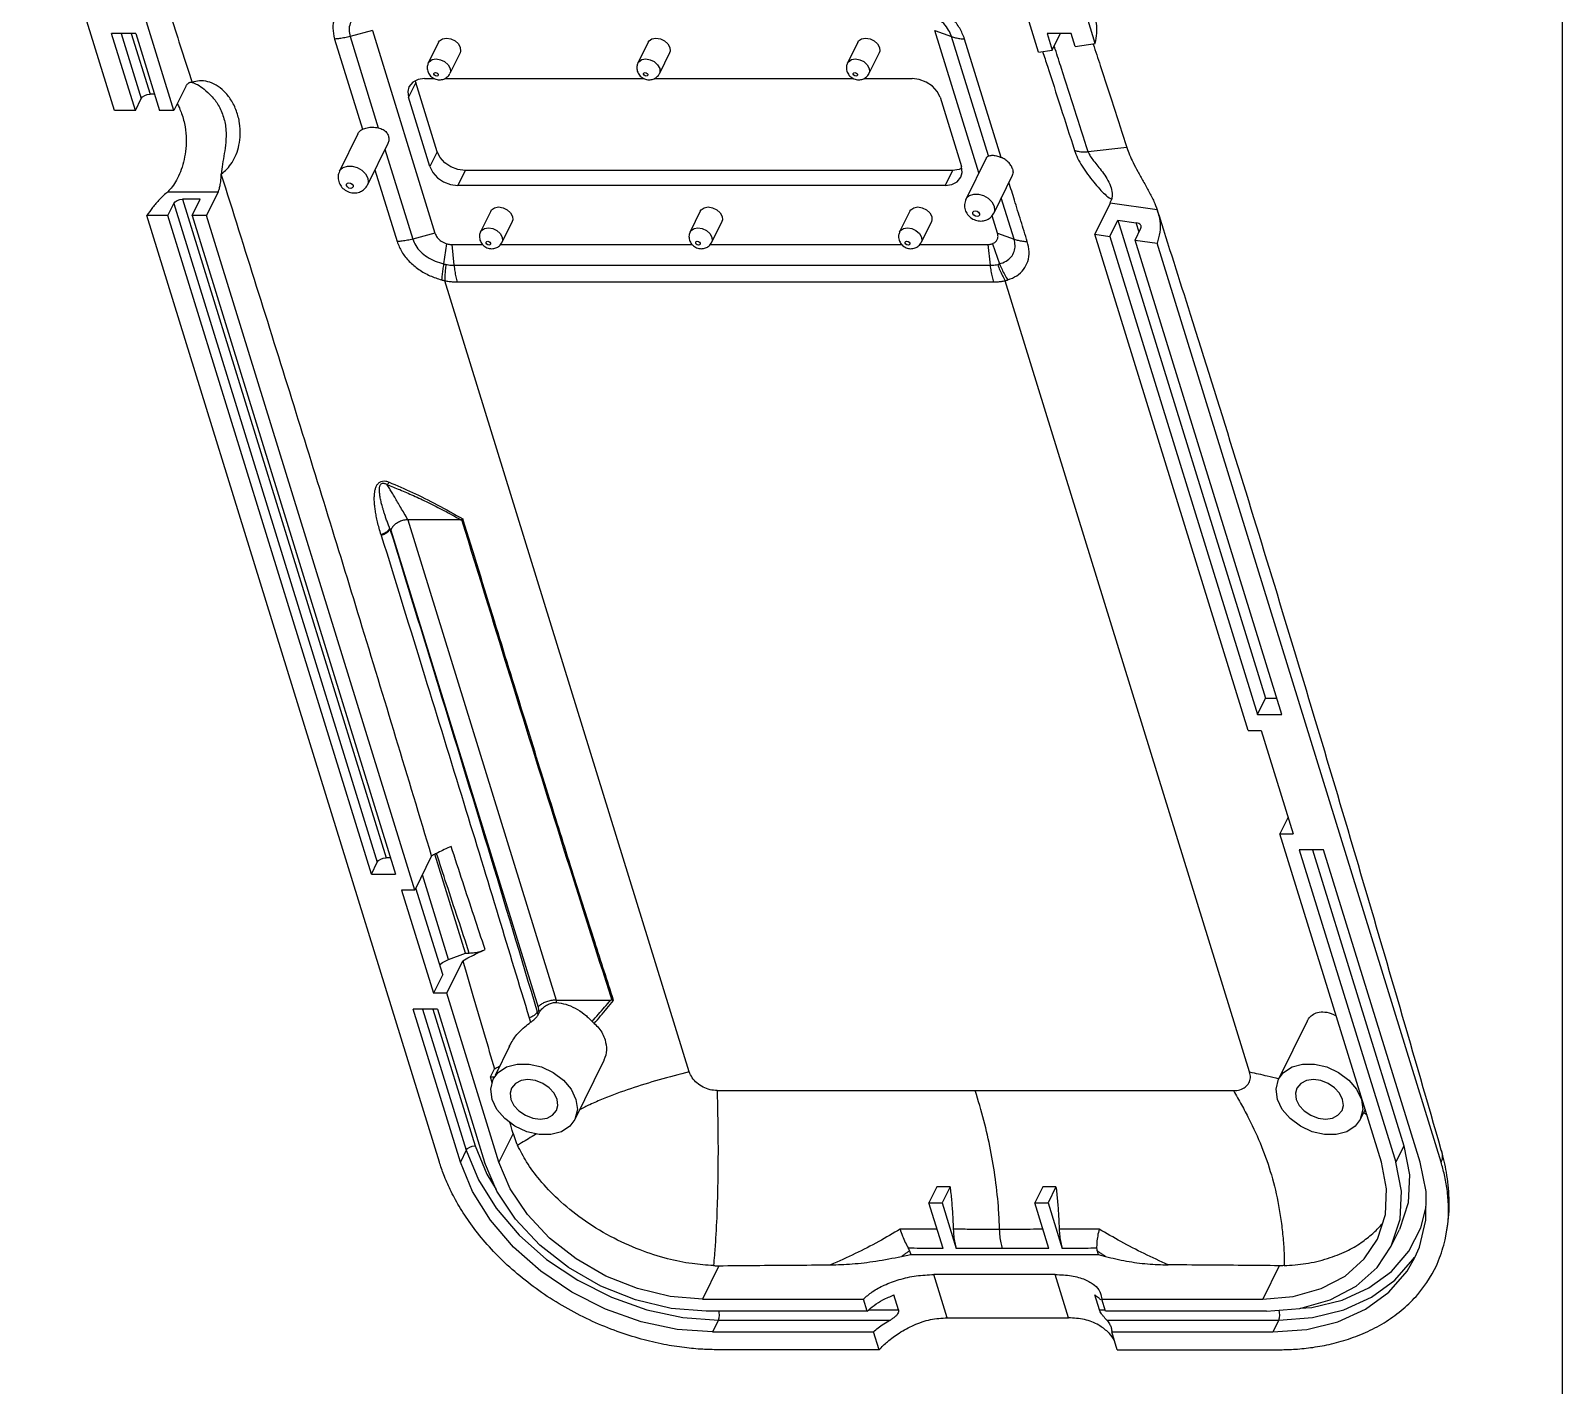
# Model space of a CAD drawing. Header units: millimetres. Extents: x -3610 to -2795, y 672 to 1276.
# Drawn here: x -3441.5 to -3377.6, y 861.5 to 918.1 of the extents above; entities that cross this region are included whole.
import ezdxf

# ---------------------------------------------------------------- set-up
doc = ezdxf.new("R2010")
doc.units = ezdxf.units.MM
doc.header["$MEASUREMENT"] = 0
doc.layers.add('dim', color=7, linetype='Continuous')

msp = doc.modelspace()

# ---------------------------------------------------------------- linework, layer by layer
at = {"color": 7, "linetype": 'Continuous'}
for p, q in [((-3438.036, 914.729), (-3441.534, 926.048)), ((-3397.086, 917.531), (-3399.718, 926.048)), ((-3435.549, 914.729), (-3436.748, 918.607)), ((-3399.457, 917.158), (-3399.905, 918.607)), ((-3437.14, 917.941), (-3438.154, 917.941)), ((-3437.161, 914.729), (-3438.154, 917.941)), ((-3437.756, 917.941), (-3436.917, 915.227)), ((-3437.33, 917.941), (-3436.549, 915.413)), ((-3437.14, 917.941), (-3436.148, 914.729)), ((-3428.847, 917.713), (-3427.683, 913.944)), ((-3427.267, 918.063), (-3428.197, 917.818)), ((-3428.197, 917.818), (-3427.018, 914.007)), ((-3427.267, 918.063), (-3424.653, 909.603)), ((-3403.78, 918.063), (-3403.089, 917.818)), ((-3401.945, 912.124), (-3403.78, 918.063)), ((-3401.55, 912.832), (-3403.089, 917.818)), ((-3401.012, 912.769), (-3402.543, 917.713)), ((-3398.087, 917.941), (-3399.101, 917.941)), ((-3399.101, 917.941), (-3398.886, 917.247)), ((-3398.886, 917.247), (-3398.551, 917.931)), ((-3397.92, 917.399), (-3398.087, 917.941)), ((-3424.505, 917.578), (-3424.932, 916.708)), ((-3423.607, 917.138), (-3424.034, 916.268)), ((-3415.754, 917.578), (-3416.182, 916.708)), ((-3414.857, 917.138), (-3415.284, 916.268)), ((-3407.004, 917.578), (-3407.431, 916.708)), ((-3406.107, 917.138), (-3406.534, 916.268)), ((-3399.457, 917.158), (-3398.886, 917.247)), ((-3397.92, 917.399), (-3397.086, 917.531)), ((-3434.794, 915.898), (-3434.839, 915.903)), ((-3425.458, 915.904), (-3425.763, 915.282)), ((-3425.458, 915.904), (-3425.466, 915.972)), ((-3424.562, 913.006), (-3425.458, 915.904)), ((-3425.084, 916.066), (-3424.685, 916.066)), ((-3424.248, 916.066), (-3415.935, 916.066)), ((-3415.498, 916.066), (-3407.185, 916.066)), ((-3406.748, 916.066), (-3404.728, 916.066)), ((-3437.161, 914.729), (-3436.917, 915.227)), ((-3436.359, 915.413), (-3436.549, 915.413)), ((-3435.061, 915.724), (-3435.549, 914.729)), ((-3424.867, 912.384), (-3425.763, 915.282)), ((-3403.565, 915.282), (-3402.67, 912.384)), ((-3437.161, 914.729), (-3438.036, 914.729)), ((-3435.549, 914.729), (-3436.148, 914.729)), ((-3427.873, 913.757), (-3428.64, 912.192)), ((-3426.625, 913.348), (-3427.473, 911.62)), ((-3426.741, 913.112), (-3425.58, 909.359)), ((-3424.562, 913.006), (-3424.867, 912.384)), ((-3401.64, 912.745), (-3402.488, 911.017)), ((-3395.768, 913.18), (-3397.377, 912.999)), ((-3427.162, 912.255), (-3426.235, 909.255)), ((-3423.399, 912.222), (-3423.704, 911.601)), ((-3403.044, 912.222), (-3423.399, 912.222)), ((-3403.044, 912.222), (-3403.349, 911.601)), ((-3402.771, 912.261), (-3403.044, 912.222)), ((-3402.661, 912.315), (-3402.771, 912.261)), ((-3400.552, 912.01), (-3401.32, 910.445)), ((-3435.809, 911.337), (-3433.706, 911.337)), ((-3433.706, 911.337), (-3434.194, 910.343)), ((-3403.349, 911.601), (-3423.704, 911.601)), ((-3435.806, 910.343), (-3435.562, 910.84)), ((-3435.562, 910.84), (-3427.065, 883.345)), ((-3434.457, 911.026), (-3435.194, 911.026)), ((-3435.194, 911.026), (-3426.697, 883.532)), ((-3434.792, 910.343), (-3434.457, 911.026)), ((-3400.477, 909.359), (-3401.009, 911.08)), ((-3396.469, 910.865), (-3397.109, 909.559)), ((-3394.497, 910.582), (-3396.469, 910.865)), ((-3435.806, 910.343), (-3436.681, 910.343)), ((-3424.468, 870.824), (-3436.681, 910.343)), ((-3427.309, 882.848), (-3435.806, 910.343)), ((-3434.194, 910.343), (-3434.792, 910.343)), ((-3434.792, 910.343), (-3426.296, 882.848)), ((-3425.491, 882.182), (-3434.194, 910.343)), ((-3422.326, 910.528), (-3422.753, 909.658)), ((-3421.428, 910.088), (-3421.855, 909.218)), ((-3413.576, 910.528), (-3414.003, 909.658)), ((-3412.678, 910.088), (-3413.105, 909.218)), ((-3404.826, 910.528), (-3405.253, 909.658)), ((-3403.928, 910.088), (-3404.355, 909.218)), ((-3401.165, 909.603), (-3401.391, 910.335)), ((-3396.483, 909.47), (-3396.147, 910.153)), ((-3396.147, 910.153), (-3389.978, 890.19)), ((-3396.147, 910.153), (-3395.376, 910.043)), ((-3395.257, 909.656), (-3395.376, 910.043)), ((-3394.497, 910.582), (-3394.483, 910.54)), ((-3424.653, 909.603), (-3425.58, 909.359)), ((-3401.165, 909.603), (-3400.477, 909.359)), ((-3390.707, 888.84), (-3397.109, 909.559)), ((-3397.109, 909.559), (-3396.483, 909.47)), ((-3396.483, 909.47), (-3390.314, 889.506)), ((-3395.423, 909.318), (-3395.179, 909.815)), ((-3424.176, 909.168), (-3424.293, 908.323)), ((-3423.955, 909.133), (-3422.664, 909.133)), ((-3423.955, 909.133), (-3423.859, 908.267)), ((-3421.92, 909.133), (-3413.913, 909.133)), ((-3413.17, 909.133), (-3405.163, 909.133)), ((-3404.42, 909.133), (-3401.573, 909.133)), ((-3401.573, 909.133), (-3401.478, 908.267)), ((-3401.376, 909.168), (-3401.08, 908.323)), ((-3389.3, 889.506), (-3395.423, 909.318)), ((-3395.423, 909.318), (-3394.507, 909.186)), ((-3382.652, 870.824), (-3394.507, 909.186)), ((-3423.859, 908.267), (-3401.478, 908.267)), ((-3414.036, 874.591), (-3424.244, 907.624)), ((-3423.72, 907.569), (-3401.338, 907.569)), ((-3390.641, 874.591), (-3400.849, 907.624)), ((-3426.527, 897.258), (-3426.5, 897.208)), ((-3426.5, 897.208), (-3420.347, 877.295)), ((-3423.573, 897.645), (-3425.784, 897.645)), ((-3425.784, 897.645), (-3419.588, 877.592)), ((-3426.903, 897.015), (-3426.893, 896.982)), ((-3390.314, 889.506), (-3389.978, 890.19)), ((-3389.978, 890.19), (-3389.512, 890.19)), ((-3390.314, 889.506), (-3389.3, 889.506)), ((-3390.707, 888.84), (-3390.154, 888.84)), ((-3390.154, 888.84), (-3388.823, 884.532)), ((-3389.036, 885.223), (-3389.375, 884.532)), ((-3385.139, 870.824), (-3389.375, 884.532)), ((-3389.375, 884.532), (-3388.823, 884.532)), ((-3388.571, 883.866), (-3384.54, 870.824)), ((-3387.558, 883.866), (-3388.571, 883.866)), ((-3388.024, 883.866), (-3384.205, 871.508)), ((-3383.527, 870.824), (-3387.558, 883.866)), ((-3427.309, 882.848), (-3427.065, 883.345)), ((-3426.507, 883.532), (-3426.697, 883.532)), ((-3424.792, 883.607), (-3425.491, 882.182)), ((-3423.383, 879.552), (-3424.657, 883.677)), ((-3427.309, 882.848), (-3426.296, 882.848)), ((-3424.082, 879.284), (-3425.176, 882.825)), ((-3425.491, 882.182), (-3426.044, 882.182)), ((-3426.044, 882.182), (-3424.713, 877.874)), ((-3424.331, 878.651), (-3425.449, 882.268)), ((-3424.082, 879.284), (-3423.383, 879.552)), ((-3423.383, 879.552), (-3423.219, 879.552)), ((-3424.16, 877.874), (-3423.493, 879.232)), ((-3424.331, 878.651), (-3424.713, 877.874)), ((-3424.16, 877.874), (-3424.713, 877.874)), ((-3421.982, 870.824), (-3424.16, 877.874)), ((-3419.588, 877.592), (-3417.309, 877.592)), ((-3423.593, 870.824), (-3425.566, 877.208)), ((-3424.553, 877.208), (-3425.566, 877.208)), ((-3425.168, 877.208), (-3423.349, 871.321)), ((-3424.743, 877.208), (-3422.981, 871.508)), ((-3424.553, 877.208), (-3422.58, 870.824)), ((-3420.718, 876.843), (-3420.664, 876.663)), ((-3420.347, 876.976), (-3420.383, 877.096)), ((-3420.347, 877.295), (-3420.312, 877.049)), ((-3420.347, 876.976), (-3420.312, 877.049)), ((-3388.239, 876.715), (-3389.433, 874.283)), ((-3421.547, 875.66), (-3422.144, 874.442)), ((-3417.621, 875.033), (-3418.811, 872.608)), ((-3422.335, 874.38), (-3422.171, 874.714)), ((-3422.259, 874.135), (-3422.335, 874.38)), ((-3422.335, 874.38), (-3422.174, 874.38)), ((-3412.872, 873.808), (-3391.32, 873.808)), ((-3385.818, 873.022), (-3386.021, 872.608)), ((-3421.393, 872.024), (-3421.982, 870.824)), ((-3423.349, 871.321), (-3423.593, 870.824)), ((-3384.205, 871.508), (-3384.54, 870.824)), ((-3382.639, 871.323), (-3382.639, 871.323)), ((-3403.701, 869.797), (-3404.031, 869.125)), ((-3403.148, 869.798), (-3403.478, 869.125)), ((-3399.279, 869.798), (-3399.61, 869.125)), ((-3398.727, 869.797), (-3399.057, 869.125)), ((-3403.442, 867.221), (-3404.031, 869.125)), ((-3404.031, 869.125), (-3403.478, 869.125)), ((-3403.478, 869.125), (-3402.889, 867.22)), ((-3399.021, 867.22), (-3399.61, 869.125)), ((-3399.61, 869.125), (-3399.057, 869.125)), ((-3399.057, 869.125), (-3398.469, 867.221)), ((-3384.726, 867.322), (-3384.39, 868.005)), ((-3405.181, 866.885), (-3404.793, 866.97)), ((-3404.839, 867.122), (-3404.793, 866.97)), ((-3404.793, 866.97), (-3396.964, 866.97)), ((-3397.01, 867.122), (-3396.964, 866.97)), ((-3396.964, 866.97), (-3396.659, 866.885)), ((-3383.825, 866.764), (-3383.772, 866.857)), ((-3412.807, 866.499), (-3413.491, 865.106)), ((-3403.265, 864.328), (-3403.823, 866.131)), ((-3398.757, 866.131), (-3403.823, 866.131)), ((-3398.2, 864.328), (-3398.757, 866.131)), ((-3389.412, 866.499), (-3390.096, 865.106)), ((-3405.299, 864.654), (-3405.493, 865.28)), ((-3396.914, 864.654), (-3397.108, 865.28)), ((-3396.848, 865.298), (-3396.819, 865.106)), ((-3413.491, 865.106), (-3406.767, 865.106)), ((-3406.61, 864.596), (-3413.333, 864.596)), ((-3406.61, 864.596), (-3406.767, 865.106)), ((-3406.543, 864.654), (-3405.299, 864.654)), ((-3396.914, 864.654), (-3396.679, 864.654)), ((-3396.662, 864.596), (-3396.819, 865.106)), ((-3396.819, 865.106), (-3390.096, 865.106)), ((-3389.938, 864.596), (-3396.662, 864.596)), ((-3412.823, 864.232), (-3413.067, 863.735)), ((-3412.823, 864.232), (-3405.641, 864.232)), ((-3396.61, 864.232), (-3389.428, 864.232)), ((-3389.428, 864.232), (-3389.672, 863.735)), ((-3413.067, 863.735), (-3406.344, 863.735)), ((-3406.114, 862.991), (-3406.344, 863.735)), ((-3396.166, 862.991), (-3396.395, 863.735)), ((-3396.395, 863.735), (-3389.672, 863.735)), ((-3406.114, 862.991), (-3412.837, 862.991)), ((-3396.166, 862.991), (-3389.442, 862.991))]:
    msp.add_line(p, q, dxfattribs=at)
for points in [[(-3424.504, 917.578), (-3424.467, 917.635), (-3424.344, 917.72), (-3424.177, 917.75), (-3423.991, 917.72), (-3423.816, 917.635), (-3423.677, 917.508), (-3423.595, 917.358)], [(-3415.754, 917.578), (-3415.717, 917.635), (-3415.594, 917.72), (-3415.427, 917.75), (-3415.241, 917.72), (-3415.066, 917.635), (-3414.926, 917.508), (-3414.845, 917.358)], [(-3407.004, 917.578), (-3406.967, 917.635), (-3406.844, 917.72), (-3406.677, 917.75), (-3406.491, 917.72), (-3406.315, 917.635), (-3406.176, 917.508), (-3406.095, 917.358)], [(-3423.595, 917.358), (-3423.584, 917.208), (-3423.607, 917.138)], [(-3414.845, 917.358), (-3414.834, 917.208), (-3414.857, 917.138)], [(-3406.095, 917.358), (-3406.084, 917.208), (-3406.107, 917.138)], [(-3424.932, 916.708), (-3424.892, 916.767), (-3424.768, 916.851), (-3424.602, 916.879), (-3424.42, 916.85), (-3424.25, 916.77), (-3424.107, 916.642), (-3424.022, 916.488)], [(-3424.022, 916.488), (-3424.011, 916.339), (-3424.034, 916.268)], [(-3416.182, 916.708), (-3416.142, 916.767), (-3416.018, 916.851), (-3415.852, 916.879), (-3415.67, 916.85), (-3415.5, 916.77), (-3415.357, 916.642), (-3415.272, 916.488)], [(-3415.272, 916.488), (-3415.261, 916.339), (-3415.284, 916.268)], [(-3407.431, 916.708), (-3407.392, 916.767), (-3407.268, 916.851), (-3407.102, 916.879), (-3406.92, 916.85), (-3406.75, 916.77), (-3406.607, 916.642), (-3406.522, 916.488)], [(-3406.522, 916.488), (-3406.511, 916.339), (-3406.534, 916.268)], [(-3425.084, 916.066), (-3425.357, 916.027), (-3425.579, 915.916), (-3425.739, 915.723)], [(-3424.697, 916.239), (-3424.697, 916.279), (-3424.672, 916.307), (-3424.629, 916.317), (-3424.58, 916.307), (-3424.538, 916.279), (-3424.513, 916.239)], [(-3424.513, 916.239), (-3424.513, 916.2), (-3424.538, 916.171), (-3424.58, 916.161), (-3424.629, 916.171), (-3424.672, 916.199), (-3424.697, 916.239)], [(-3415.947, 916.239), (-3415.946, 916.279), (-3415.922, 916.307), (-3415.879, 916.317), (-3415.83, 916.307), (-3415.788, 916.279), (-3415.763, 916.239)], [(-3415.763, 916.239), (-3415.763, 916.2), (-3415.788, 916.171), (-3415.83, 916.161), (-3415.879, 916.171), (-3415.922, 916.199), (-3415.947, 916.239)], [(-3407.197, 916.239), (-3407.196, 916.279), (-3407.172, 916.307), (-3407.129, 916.317), (-3407.08, 916.307), (-3407.037, 916.279), (-3407.013, 916.239)], [(-3407.013, 916.239), (-3407.013, 916.2), (-3407.037, 916.171), (-3407.08, 916.161), (-3407.129, 916.171), (-3407.172, 916.199), (-3407.197, 916.239)], [(-3403.565, 915.282), (-3403.685, 915.524), (-3403.884, 915.743), (-3404.141, 915.916), (-3404.432, 916.027), (-3404.728, 916.066)], [(-3436.917, 915.227), (-3436.861, 915.298), (-3436.772, 915.358), (-3436.662, 915.399), (-3436.549, 915.413)], [(-3425.739, 915.723), (-3425.793, 915.524), (-3425.763, 915.282)], [(-3423.399, 912.222), (-3423.696, 912.261), (-3423.987, 912.372), (-3424.244, 912.545), (-3424.442, 912.763), (-3424.562, 913.006)], [(-3428.64, 912.193), (-3428.614, 912.237), (-3428.488, 912.35), (-3428.311, 912.408), (-3428.108, 912.408), (-3427.9, 912.35), (-3427.709, 912.241), (-3427.552, 912.085), (-3427.458, 911.906)], [(-3424.867, 912.384), (-3424.747, 912.142), (-3424.549, 911.923), (-3424.292, 911.75), (-3424.001, 911.639), (-3423.704, 911.601)], [(-3403.349, 911.601), (-3403.076, 911.639), (-3402.854, 911.75), (-3402.693, 911.943)], [(-3402.693, 911.943), (-3402.64, 912.142), (-3402.67, 912.384)], [(-3428.347, 911.595), (-3428.347, 911.654), (-3428.31, 911.697), (-3428.246, 911.713), (-3428.173, 911.697), (-3428.109, 911.655), (-3428.071, 911.595)], [(-3428.071, 911.595), (-3428.072, 911.536), (-3428.109, 911.494), (-3428.172, 911.478), (-3428.246, 911.493), (-3428.31, 911.536), (-3428.347, 911.595)], [(-3427.458, 911.906), (-3427.44, 911.734), (-3427.473, 911.62)], [(-3435.562, 910.84), (-3435.506, 910.911), (-3435.416, 910.972), (-3435.306, 911.012), (-3435.194, 911.026)], [(-3422.326, 910.528), (-3422.288, 910.585), (-3422.165, 910.67), (-3421.998, 910.7), (-3421.813, 910.67), (-3421.637, 910.585), (-3421.498, 910.458), (-3421.417, 910.308)], [(-3413.576, 910.528), (-3413.538, 910.585), (-3413.415, 910.67), (-3413.248, 910.7), (-3413.063, 910.67), (-3412.887, 910.585), (-3412.748, 910.458), (-3412.666, 910.308)], [(-3404.826, 910.528), (-3404.788, 910.585), (-3404.665, 910.67), (-3404.498, 910.7), (-3404.313, 910.67), (-3404.137, 910.585), (-3403.998, 910.458), (-3403.916, 910.308)], [(-3402.487, 911.018), (-3402.462, 911.062), (-3402.335, 911.175), (-3402.159, 911.233), (-3401.955, 911.233), (-3401.747, 911.175), (-3401.556, 911.066), (-3401.399, 910.91), (-3401.305, 910.731)], [(-3401.305, 910.731), (-3401.287, 910.559), (-3401.32, 910.445)], [(-3396.469, 910.865), (-3396.445, 910.916), (-3396.422, 910.97), (-3396.4, 911.027)], [(-3421.417, 910.308), (-3421.405, 910.158), (-3421.429, 910.088)], [(-3412.666, 910.308), (-3412.655, 910.158), (-3412.678, 910.088)], [(-3403.916, 910.308), (-3403.905, 910.158), (-3403.928, 910.088)], [(-3402.195, 910.42), (-3402.194, 910.479), (-3402.157, 910.522), (-3402.093, 910.538), (-3402.02, 910.522), (-3401.956, 910.48), (-3401.918, 910.42)], [(-3401.918, 910.42), (-3401.919, 910.361), (-3401.956, 910.319), (-3402.02, 910.303), (-3402.093, 910.318), (-3402.157, 910.361), (-3402.195, 910.42)], [(-3422.753, 909.658), (-3422.713, 909.717), (-3422.589, 909.801), (-3422.423, 909.83), (-3422.242, 909.8), (-3422.071, 909.72), (-3421.928, 909.592), (-3421.844, 909.438)], [(-3421.844, 909.438), (-3421.832, 909.289), (-3421.855, 909.218)], [(-3414.003, 909.658), (-3413.963, 909.717), (-3413.839, 909.801), (-3413.673, 909.83), (-3413.492, 909.8), (-3413.321, 909.72), (-3413.178, 909.592), (-3413.094, 909.438)], [(-3413.094, 909.438), (-3413.082, 909.289), (-3413.105, 909.218)], [(-3405.253, 909.658), (-3405.213, 909.717), (-3405.089, 909.801), (-3404.923, 909.83), (-3404.742, 909.8), (-3404.571, 909.72), (-3404.428, 909.592), (-3404.343, 909.438)], [(-3404.343, 909.438), (-3404.332, 909.289), (-3404.355, 909.218)], [(-3422.518, 909.189), (-3422.518, 909.229), (-3422.493, 909.257), (-3422.451, 909.268), (-3422.402, 909.257), (-3422.359, 909.229), (-3422.334, 909.189)], [(-3422.334, 909.189), (-3422.334, 909.15), (-3422.359, 909.121), (-3422.402, 909.111), (-3422.451, 909.121), (-3422.493, 909.15), (-3422.518, 909.189)], [(-3413.768, 909.189), (-3413.768, 909.229), (-3413.743, 909.257), (-3413.701, 909.268), (-3413.652, 909.257), (-3413.609, 909.229), (-3413.584, 909.189)], [(-3413.584, 909.189), (-3413.584, 909.15), (-3413.609, 909.121), (-3413.652, 909.111), (-3413.701, 909.121), (-3413.743, 909.15), (-3413.768, 909.189)], [(-3405.018, 909.189), (-3405.018, 909.229), (-3404.993, 909.257), (-3404.951, 909.268), (-3404.901, 909.257), (-3404.859, 909.229), (-3404.834, 909.189)], [(-3404.834, 909.189), (-3404.834, 909.15), (-3404.859, 909.121), (-3404.901, 909.111), (-3404.951, 909.121), (-3404.993, 909.15), (-3405.018, 909.189)], [(-3427.065, 883.345), (-3427.009, 883.417), (-3426.919, 883.477), (-3426.81, 883.518), (-3426.697, 883.532)], [(-3424.458, 879.06), (-3424.332, 879.16), (-3424.082, 879.284)], [(-3422.223, 874.282), (-3422.01, 874.57), (-3421.662, 874.799), (-3421.221, 874.919), (-3420.723, 874.919), (-3420.208, 874.799), (-3419.718, 874.57), (-3419.293, 874.25), (-3418.967, 873.865), (-3418.767, 873.445)], [(-3389.433, 874.282), (-3389.221, 874.57), (-3388.872, 874.799), (-3388.431, 874.919), (-3387.933, 874.919), (-3387.418, 874.799), (-3386.929, 874.57), (-3386.503, 874.25), (-3386.177, 873.865), (-3385.977, 873.445)], [(-3422.267, 873.445), (-3422.325, 873.865), (-3422.223, 874.282)], [(-3419.55, 873.445), (-3419.676, 873.7), (-3419.884, 873.929), (-3420.154, 874.111), (-3420.46, 874.228), (-3420.771, 874.268), (-3421.057, 874.228), (-3421.291, 874.111), (-3421.459, 873.908)], [(-3389.477, 873.445), (-3389.536, 873.865), (-3389.433, 874.282)], [(-3386.76, 873.445), (-3386.886, 873.7), (-3387.094, 873.929), (-3387.364, 874.111), (-3387.67, 874.228), (-3387.981, 874.268), (-3388.268, 874.228), (-3388.501, 874.111), (-3388.669, 873.908)], [(-3421.459, 873.908), (-3421.515, 873.7), (-3421.484, 873.445)], [(-3388.669, 873.908), (-3388.725, 873.7), (-3388.694, 873.445)], [(-3418.811, 872.609), (-3419.023, 872.321), (-3419.371, 872.092), (-3419.812, 871.972), (-3420.31, 871.972), (-3420.825, 872.092), (-3421.315, 872.321), (-3421.74, 872.641), (-3422.066, 873.026), (-3422.267, 873.445)], [(-3421.484, 873.445), (-3421.358, 873.191), (-3421.15, 872.962), (-3420.88, 872.78), (-3420.574, 872.663), (-3420.263, 872.623), (-3419.976, 872.663), (-3419.743, 872.78), (-3419.574, 872.983)], [(-3419.574, 872.983), (-3419.518, 873.191), (-3419.55, 873.445)], [(-3418.767, 873.445), (-3418.708, 873.026), (-3418.811, 872.609)], [(-3386.021, 872.609), (-3386.233, 872.321), (-3386.582, 872.092), (-3387.023, 871.972), (-3387.521, 871.972), (-3388.036, 872.092), (-3388.525, 872.321), (-3388.95, 872.641), (-3389.277, 873.026), (-3389.477, 873.445)], [(-3388.694, 873.445), (-3388.568, 873.191), (-3388.36, 872.962), (-3388.09, 872.78), (-3387.784, 872.663), (-3387.473, 872.623), (-3387.186, 872.663), (-3386.953, 872.78), (-3386.785, 872.983)], [(-3386.785, 872.983), (-3386.729, 873.191), (-3386.76, 873.445)], [(-3385.977, 873.445), (-3385.918, 873.026), (-3386.021, 872.609)], [(-3423.349, 871.321), (-3423.293, 871.393), (-3423.204, 871.453), (-3423.094, 871.493), (-3422.981, 871.508)], [(-3423.349, 871.321), (-3422.842, 870.09), (-3422.097, 868.897), (-3421.137, 867.777), (-3419.991, 866.764), (-3418.694, 865.891), (-3417.284, 865.182), (-3415.806, 864.66), (-3414.304, 864.34), (-3412.823, 864.232)], [(-3422.981, 871.508), (-3422.491, 870.317), (-3422.096, 869.684)], [(-3384.205, 871.508), (-3383.97, 870.293), (-3384.026, 869.124), (-3384.39, 868.006)], [(-3413.067, 863.735), (-3414.548, 863.842), (-3416.05, 864.162), (-3417.528, 864.685), (-3418.938, 865.393), (-3420.235, 866.267), (-3421.381, 867.279), (-3422.341, 868.399), (-3423.086, 869.593), (-3423.593, 870.824)], [(-3413.333, 864.596), (-3414.799, 864.716), (-3416.282, 865.07), (-3417.726, 865.646), (-3419.075, 866.42), (-3420.277, 867.364), (-3421.286, 868.441), (-3422.064, 869.609), (-3422.58, 870.824)], [(-3413.491, 865.106), (-3414.836, 865.215), (-3416.198, 865.541), (-3417.524, 866.069), (-3418.763, 866.78), (-3419.867, 867.647), (-3420.793, 868.636), (-3421.508, 869.708), (-3421.982, 870.824)], [(-3385.309, 867.608), (-3384.975, 868.636), (-3384.924, 869.708), (-3385.139, 870.824)], [(-3384.726, 867.322), (-3384.361, 868.441), (-3384.306, 869.609), (-3384.54, 870.824)], [(-3383.738, 866.837), (-3383.549, 867.279), (-3383.281, 868.399), (-3383.273, 869.593), (-3383.527, 870.824)], [(-3388.532, 864.72), (-3388.042, 864.758), (-3386.78, 865.067), (-3385.663, 865.572), (-3384.724, 866.257), (-3383.992, 867.102), (-3383.489, 868.081), (-3383.277, 868.964)], [(-3390.096, 865.106), (-3388.818, 865.215), (-3387.657, 865.541), (-3386.658, 866.069), (-3385.859, 866.78), (-3385.309, 867.608)], [(-3389.938, 864.596), (-3388.547, 864.716), (-3387.283, 865.07), (-3386.195, 865.646), (-3385.324, 866.42), (-3384.726, 867.322)], [(-3389.672, 863.735), (-3388.258, 863.842), (-3386.953, 864.162), (-3385.798, 864.685), (-3384.827, 865.393), (-3384.069, 866.267), (-3383.738, 866.837)], [(-3389.428, 864.232), (-3388.014, 864.34), (-3386.709, 864.66), (-3385.554, 865.182), (-3384.583, 865.891), (-3383.825, 866.764)], [(-3412.823, 864.232), (-3412.794, 864.321), (-3412.78, 864.433), (-3412.783, 864.549), (-3412.793, 864.596)], [(-3389.428, 864.232), (-3389.399, 864.321), (-3389.385, 864.433), (-3389.388, 864.549), (-3389.407, 864.642)]]:
    msp.add_lwpolyline(points, dxfattribs=at)
for points in [[(-3436.096, 919.935), (-3435.666, 918.607), (-3435.232, 917.261), (-3434.794, 915.898)], [(-3427.997, 919.389), (-3428.381, 919.199), (-3428.671, 918.921), (-3428.851, 918.573), (-3428.916, 918.164), (-3428.847, 917.713)], [(-3402.543, 917.713), (-3402.745, 918.16), (-3403.044, 918.567), (-3403.419, 918.915), (-3403.868, 919.197), (-3404.366, 919.389)], [(-3427.562, 918.913), (-3427.84, 918.789), (-3428.055, 918.601), (-3428.194, 918.357), (-3428.24, 918.088), (-3428.198, 917.818)], [(-3403.09, 917.818), (-3403.21, 918.087), (-3403.411, 918.355), (-3403.681, 918.595), (-3404.006, 918.788), (-3404.354, 918.913)], [(-3397.086, 917.531), (-3397.02, 917.959), (-3397.037, 918.358), (-3397.099, 918.619)], [(-3428.198, 917.818), (-3428.415, 917.768), (-3428.633, 917.733), (-3428.847, 917.713)], [(-3403.09, 917.818), (-3402.921, 917.768), (-3402.738, 917.733), (-3402.543, 917.713)], [(-3399.283, 917.185), (-3399.084, 916.573), (-3398.535, 914.875), (-3397.953, 913.065)], [(-3398.758, 917.289), (-3398.8, 917.42)], [(-3397.377, 912.999), (-3397.937, 914.745), (-3398.496, 916.476), (-3398.758, 917.289)], [(-3397.172, 917.502), (-3396.88, 916.609), (-3396.329, 914.914), (-3395.768, 913.18)], [(-3424.932, 916.708), (-3424.974, 916.568), (-3424.957, 916.37)], [(-3416.182, 916.708), (-3416.224, 916.568), (-3416.207, 916.37)], [(-3407.432, 916.708), (-3407.474, 916.568), (-3407.457, 916.37)], [(-3434.839, 915.903), (-3434.871, 915.9), (-3434.907, 915.89), (-3434.942, 915.872), (-3434.975, 915.846), (-3435.006, 915.813), (-3435.035, 915.772), (-3435.061, 915.724)], [(-3433.575, 912.073), (-3433.337, 912.285), (-3433.126, 912.558), (-3432.954, 912.894), (-3432.836, 913.284), (-3432.784, 913.72), (-3432.812, 914.198), (-3432.941, 914.705), (-3433.171, 915.172), (-3433.462, 915.535), (-3433.791, 915.789), (-3434.14, 915.932), (-3434.483, 915.965), (-3434.794, 915.898)], [(-3434.794, 915.898), (-3434.569, 915.809), (-3434.293, 915.621), (-3433.99, 915.341), (-3433.703, 914.954), (-3433.482, 914.451), (-3433.381, 913.906), (-3433.387, 913.399), (-3433.451, 912.928), (-3433.523, 912.486), (-3433.575, 912.073)], [(-3424.957, 916.37), (-3424.868, 916.204), (-3424.708, 916.073), (-3424.516, 916.013), (-3424.331, 916.026), (-3424.174, 916.101), (-3424.053, 916.233), (-3424.034, 916.268)], [(-3416.207, 916.37), (-3416.118, 916.204), (-3415.958, 916.073), (-3415.766, 916.013), (-3415.581, 916.026), (-3415.424, 916.101), (-3415.303, 916.233), (-3415.284, 916.268)], [(-3407.457, 916.37), (-3407.368, 916.204), (-3407.208, 916.073), (-3407.015, 916.013), (-3406.831, 916.026), (-3406.674, 916.101), (-3406.553, 916.233), (-3406.534, 916.268)], [(-3435.325, 914.833), (-3435.23, 914.6), (-3435.088, 914.053), (-3435.039, 913.517), (-3435.067, 913.022), (-3435.154, 912.57), (-3435.283, 912.168), (-3435.442, 911.823), (-3435.62, 911.545), (-3435.809, 911.337)], [(-3435.41, 915.004), (-3435.325, 914.833)], [(-3427.873, 913.757), (-3427.802, 913.857), (-3427.683, 913.944)], [(-3427.683, 913.944), (-3427.491, 914.009), (-3427.262, 914.032), (-3427.018, 914.007)], [(-3427.018, 914.007), (-3426.818, 913.931), (-3426.675, 913.813), (-3426.594, 913.666)], [(-3426.594, 913.666), (-3426.579, 913.503), (-3426.625, 913.349)], [(-3401.639, 912.746), (-3401.618, 912.78), (-3401.55, 912.832)], [(-3401.55, 912.832), (-3401.402, 912.857), (-3401.215, 912.835), (-3401.011, 912.769)], [(-3400.541, 912.289), (-3400.61, 912.435), (-3400.716, 912.568), (-3400.852, 912.682), (-3401.011, 912.769)], [(-3397.378, 912.999), (-3397.591, 912.99), (-3397.787, 913.012), (-3397.953, 913.065)], [(-3397.953, 913.065), (-3397.823, 912.744), (-3397.637, 912.406), (-3397.408, 912.065), (-3397.153, 911.738), (-3396.902, 911.451), (-3396.68, 911.229), (-3396.51, 911.086), (-3396.401, 911.026)], [(-3397.377, 912.999), (-3397.293, 912.82), (-3397.154, 912.621), (-3396.98, 912.405), (-3396.788, 912.166), (-3396.599, 911.887), (-3396.448, 911.573), (-3396.381, 911.273), (-3396.4, 911.026)], [(-3395.768, 913.18), (-3395.656, 912.884), (-3395.503, 912.553), (-3395.309, 912.182), (-3395.083, 911.773), (-3394.847, 911.343), (-3394.638, 910.928), (-3394.497, 910.582)], [(-3433.706, 911.337), (-3433.678, 911.401), (-3433.654, 911.473), (-3433.615, 911.644), (-3433.588, 911.845), (-3433.575, 912.073)], [(-3424.792, 883.607), (-3427.781, 893.47), (-3430.627, 902.686), (-3433.575, 912.073)], [(-3428.64, 912.192), (-3428.698, 911.984), (-3428.673, 911.758)], [(-3400.541, 912.289), (-3400.523, 912.107), (-3400.553, 912.01)], [(-3435.809, 911.337), (-3436.151, 911.012), (-3436.441, 910.681), (-3436.681, 910.343)], [(-3428.673, 911.758), (-3428.574, 911.565), (-3428.4, 911.403), (-3428.182, 911.308), (-3427.962, 911.291), (-3427.76, 911.344), (-3427.595, 911.455), (-3427.473, 911.62)], [(-3399.924, 909.255), (-3400.191, 910.123), (-3400.462, 910.989), (-3400.69, 911.729)], [(-3402.488, 911.017), (-3402.545, 910.809), (-3402.52, 910.583)], [(-3402.52, 910.583), (-3402.421, 910.39), (-3402.247, 910.228), (-3402.029, 910.133), (-3401.809, 910.116), (-3401.607, 910.169), (-3401.442, 910.28), (-3401.32, 910.445)], [(-3395.17, 909.908), (-3395.197, 909.958), (-3395.271, 910.012), (-3395.376, 910.043)], [(-3394.483, 910.54), (-3394.391, 910.109), (-3394.396, 909.646), (-3394.507, 909.186)], [(-3382.639, 871.323), (-3386.103, 883.234), (-3389.596, 894.896), (-3393.109, 906.215), (-3394.483, 910.54)], [(-3425.58, 909.36), (-3425.8, 909.31), (-3426.019, 909.275), (-3426.235, 909.255)], [(-3425.58, 909.36), (-3425.456, 909.093), (-3425.251, 908.84), (-3424.973, 908.617), (-3424.641, 908.439), (-3424.293, 908.323)], [(-3424.653, 909.603), (-3424.555, 909.423), (-3424.389, 909.271), (-3424.176, 909.168)], [(-3422.753, 909.658), (-3422.795, 909.518), (-3422.778, 909.32)], [(-3414.003, 909.658), (-3414.045, 909.518), (-3414.028, 909.32)], [(-3405.253, 909.658), (-3405.295, 909.518), (-3405.278, 909.32)], [(-3401.376, 909.168), (-3401.256, 909.239), (-3401.178, 909.342), (-3401.147, 909.466), (-3401.166, 909.603)], [(-3401.08, 908.323), (-3400.811, 908.438), (-3400.601, 908.615), (-3400.472, 908.84), (-3400.433, 909.092), (-3400.477, 909.36)], [(-3400.477, 909.36), (-3400.307, 909.31), (-3400.122, 909.275), (-3399.924, 909.255)], [(-3395.179, 909.815), (-3395.166, 909.889), (-3395.17, 909.908)], [(-3426.235, 909.255), (-3426.039, 908.83), (-3425.725, 908.43), (-3425.327, 908.094), (-3424.864, 907.832), (-3424.376, 907.656)], [(-3424.176, 909.168), (-3424.102, 909.149), (-3424.029, 909.137), (-3423.955, 909.133)], [(-3422.778, 909.32), (-3422.689, 909.154), (-3422.529, 909.023), (-3422.337, 908.963), (-3422.153, 908.976), (-3421.995, 909.051), (-3421.874, 909.183), (-3421.855, 909.218)], [(-3414.028, 909.32), (-3413.939, 909.154), (-3413.779, 909.023), (-3413.587, 908.963), (-3413.403, 908.976), (-3413.245, 909.051), (-3413.124, 909.183), (-3413.105, 909.218)], [(-3405.278, 909.32), (-3405.189, 909.154), (-3405.029, 909.023), (-3404.837, 908.963), (-3404.653, 908.976), (-3404.495, 909.051), (-3404.374, 909.183), (-3404.355, 909.218)], [(-3401.573, 909.133), (-3401.502, 909.137), (-3401.437, 909.148), (-3401.376, 909.168)], [(-3400.737, 907.656), (-3400.367, 907.83), (-3400.081, 908.091), (-3399.905, 908.429), (-3399.851, 908.828), (-3399.924, 909.263)], [(-3424.293, 908.323), (-3424.33, 908.086), (-3424.358, 907.862), (-3424.377, 907.656)], [(-3424.293, 908.323), (-3424.262, 908.316), (-3424.231, 908.309), (-3424.199, 908.303)], [(-3424.199, 908.303), (-3424.225, 908.059), (-3424.239, 907.833), (-3424.244, 907.624)], [(-3424.199, 908.303), (-3424.082, 908.283), (-3423.97, 908.271), (-3423.859, 908.267)], [(-3423.859, 908.267), (-3423.825, 908.017), (-3423.778, 907.784), (-3423.72, 907.569)], [(-3401.478, 908.267), (-3401.369, 908.271), (-3401.266, 908.282), (-3401.16, 908.303)], [(-3401.478, 908.267), (-3401.443, 908.017), (-3401.396, 907.784), (-3401.338, 907.569)], [(-3401.16, 908.303), (-3401.132, 908.309), (-3401.106, 908.316), (-3401.08, 908.323)], [(-3401.16, 908.303), (-3401.069, 908.059), (-3400.965, 907.833), (-3400.849, 907.624)], [(-3401.08, 908.323), (-3400.98, 908.086), (-3400.865, 907.862), (-3400.737, 907.656)], [(-3424.376, 907.656), (-3424.332, 907.645), (-3424.288, 907.634), (-3424.244, 907.624)], [(-3424.244, 907.624), (-3424.067, 907.594), (-3423.892, 907.575), (-3423.72, 907.569)], [(-3401.338, 907.569), (-3401.17, 907.575), (-3401.006, 907.594), (-3400.849, 907.624)], [(-3400.849, 907.624), (-3400.811, 907.634), (-3400.774, 907.645), (-3400.737, 907.656)], [(-3426.903, 897.015), (-3426.984, 897.293), (-3427.051, 897.552), (-3427.103, 897.792), (-3427.142, 898.014), (-3427.169, 898.221), (-3427.184, 898.411), (-3427.186, 898.587), (-3427.175, 898.748), (-3427.15, 898.895), (-3427.106, 899.025), (-3427.041, 899.135), (-3426.953, 899.215), (-3426.841, 899.256), (-3426.71, 899.255), (-3426.57, 899.214)], [(-3426.541, 897.284), (-3426.61, 897.463), (-3426.671, 897.63), (-3426.725, 897.784), (-3426.772, 897.928), (-3426.814, 898.062), (-3426.849, 898.186), (-3426.88, 898.301), (-3426.906, 898.408), (-3426.927, 898.508), (-3426.944, 898.6), (-3426.957, 898.686), (-3426.966, 898.765), (-3426.971, 898.839), (-3426.971, 898.907), (-3426.967, 898.97), (-3426.957, 899.028), (-3426.94, 899.08), (-3426.913, 899.125), (-3426.873, 899.157), (-3426.82, 899.168), (-3426.762, 899.16), (-3426.705, 899.137), (-3426.649, 899.105)], [(-3426.649, 899.105), (-3426.623, 899.137), (-3426.597, 899.173), (-3426.57, 899.214)], [(-3426.57, 899.214), (-3425.595, 898.785), (-3424.565, 898.272), (-3423.484, 897.676)], [(-3425.784, 897.645), (-3425.938, 897.908), (-3426.081, 898.151), (-3426.213, 898.375), (-3426.334, 898.58), (-3426.445, 898.766), (-3426.544, 898.936), (-3426.649, 899.105)], [(-3426.649, 899.105), (-3426.127, 898.899), (-3425.556, 898.653), (-3424.942, 898.364), (-3424.281, 898.029), (-3423.573, 897.645)], [(-3426.541, 897.284), (-3426.62, 897.179), (-3426.745, 897.086), (-3426.903, 897.015)], [(-3426.531, 897.251), (-3426.61, 897.145), (-3426.735, 897.052), (-3426.893, 896.982)], [(-3426.541, 897.284), (-3426.537, 897.273), (-3426.534, 897.262), (-3426.531, 897.251)], [(-3426.541, 897.284), (-3426.536, 897.275), (-3426.531, 897.267), (-3426.527, 897.258)], [(-3426.531, 897.251), (-3424.505, 890.675), (-3422.453, 883.963), (-3420.383, 877.096)], [(-3425.784, 897.645), (-3425.962, 897.624), (-3426.139, 897.562), (-3426.297, 897.466), (-3426.422, 897.344), (-3426.5, 897.208)], [(-3423.573, 897.645), (-3423.561, 897.645), (-3423.55, 897.647), (-3423.54, 897.65)], [(-3423.484, 897.676), (-3423.503, 897.666), (-3423.521, 897.658), (-3423.54, 897.65)], [(-3423.54, 897.65), (-3421.38, 890.646), (-3419.295, 883.954), (-3417.269, 877.586)], [(-3417.195, 877.565), (-3417.982, 880.015), (-3418.865, 882.793), (-3419.856, 885.951), (-3420.958, 889.49), (-3422.17, 893.408), (-3423.484, 897.676)], [(-3426.895, 896.99), (-3425.089, 891.142), (-3423.45, 885.813), (-3421.999, 881.066), (-3420.718, 876.843)], [(-3423.978, 884.003), (-3424.265, 883.873), (-3424.536, 883.741)], [(-3422.558, 879.696), (-3423.021, 881.091), (-3423.495, 882.526), (-3423.978, 884.003)], [(-3424.627, 883.694), (-3424.792, 883.607)], [(-3424.566, 883.726), (-3424.627, 883.694)], [(-3423.219, 879.552), (-3423.695, 880.989), (-3424.168, 882.425), (-3424.588, 883.714)], [(-3424.536, 883.741), (-3424.566, 883.726)], [(-3423.493, 879.232), (-3423.202, 879.389), (-3422.89, 879.544), (-3422.558, 879.696)], [(-3423.219, 879.552), (-3423, 879.569), (-3422.775, 879.618), (-3422.558, 879.696)], [(-3423.493, 879.232), (-3423.04, 877.689), (-3422.599, 876.182), (-3422.171, 874.714)], [(-3419.588, 877.592), (-3419.766, 877.578), (-3419.949, 877.536), (-3420.118, 877.47), (-3420.255, 877.387), (-3420.347, 877.295)], [(-3420.312, 877.049), (-3420.221, 877.183), (-3420.08, 877.315), (-3419.913, 877.418), (-3419.742, 877.476), (-3419.577, 877.487)], [(-3419.577, 877.487), (-3419.58, 877.522), (-3419.584, 877.557), (-3419.588, 877.592)], [(-3419.577, 877.487), (-3419.194, 877.414), (-3418.794, 877.249), (-3418.419, 877.006), (-3418.092, 876.701)], [(-3418.092, 876.701), (-3417.833, 876.996), (-3417.573, 877.294), (-3417.309, 877.592)], [(-3418.002, 876.612), (-3417.738, 876.928), (-3417.473, 877.242), (-3417.195, 877.565)], [(-3417.269, 877.586), (-3417.282, 877.59), (-3417.295, 877.591), (-3417.309, 877.592)], [(-3417.196, 877.566), (-3417.218, 877.574), (-3417.243, 877.579), (-3417.267, 877.586)], [(-3420.383, 877.096), (-3420.457, 876.999), (-3420.572, 876.911), (-3420.718, 876.843)], [(-3420.664, 876.663), (-3420.53, 876.764), (-3420.42, 876.87), (-3420.347, 876.976)], [(-3388.237, 876.72), (-3388.159, 876.842), (-3387.981, 876.998), (-3387.739, 877.085), (-3387.425, 877.078), (-3387.05, 876.943), (-3387.022, 876.927)], [(-3421.55, 875.652), (-3421.472, 875.798), (-3421.137, 876.253), (-3420.664, 876.663)], [(-3418.092, 876.701), (-3418.062, 876.669), (-3418.033, 876.64), (-3418.002, 876.612)], [(-3418.002, 876.612), (-3417.814, 876.416), (-3417.659, 876.187), (-3417.549, 875.928)], [(-3417.549, 875.928), (-3417.496, 875.501), (-3417.597, 875.085), (-3417.621, 875.033)], [(-3422.171, 874.714), (-3422.032, 874.793), (-3421.95, 874.838)], [(-3414.036, 874.591), (-3415.296, 874.256), (-3416.488, 873.89), (-3417.626, 873.465), (-3418.181, 873.222), (-3418.625, 873.008)], [(-3412.872, 873.808), (-3413.17, 873.846), (-3413.461, 873.957), (-3413.717, 874.13), (-3413.915, 874.348), (-3414.036, 874.591)], [(-3391.32, 873.808), (-3391.045, 873.846), (-3390.824, 873.957), (-3390.674, 874.13), (-3390.611, 874.348), (-3390.641, 874.591)], [(-3390.641, 874.591), (-3389.913, 874.426), (-3389.427, 874.307)], [(-3412.873, 873.808), (-3412.849, 872.636), (-3412.837, 871.475), (-3412.844, 870.287), (-3412.873, 869.02), (-3412.936, 867.645), (-3412.986, 866.944), (-3413.024, 866.503)], [(-3401.079, 868.017), (-3401.097, 868.42), (-3401.121, 868.817), (-3401.253, 870.11), (-3401.458, 871.336), (-3401.739, 872.556), (-3402.096, 873.808)], [(-3391.32, 873.808), (-3390.981, 873.218), (-3390.674, 872.636), (-3390.146, 871.475), (-3389.734, 870.287), (-3389.433, 869.02), (-3389.325, 868.342), (-3389.246, 867.645), (-3389.202, 866.944), (-3389.196, 866.503)], [(-3421.393, 872.024), (-3421.524, 872.478)], [(-3385.88, 872.89), (-3385.85, 872.869)], [(-3385.85, 872.869), (-3385.734, 872.788)], [(-3421.393, 872.024), (-3421.339, 871.854), (-3421.277, 871.689), (-3421.207, 871.527)], [(-3420.421, 871.998), (-3420.456, 871.977), (-3421.037, 871.628), (-3421.207, 871.527)], [(-3413.024, 866.503), (-3413.919, 866.585), (-3414.942, 866.79), (-3416.093, 867.158), (-3417.329, 867.723), (-3418.514, 868.458), (-3419.516, 869.278), (-3420.28, 870.086), (-3420.827, 870.838), (-3421.207, 871.527)], [(-3382.639, 871.323), (-3382.619, 871.245), (-3382.598, 871.084), (-3382.608, 870.942), (-3382.652, 870.824)], [(-3382.479, 867.573), (-3382.364, 868.222), (-3382.314, 869.325), (-3382.425, 870.4), (-3382.639, 871.323)], [(-3412.837, 862.991), (-3413.474, 863.009), (-3414.233, 863.078), (-3415.097, 863.215), (-3416.043, 863.438), (-3417.045, 863.757), (-3418.074, 864.176), (-3419.097, 864.694), (-3420.083, 865.301), (-3421.003, 865.984), (-3421.834, 866.719), (-3422.555, 867.482), (-3423.16, 868.248), (-3423.645, 868.989), (-3424.016, 869.68), (-3424.285, 870.298), (-3424.468, 870.824)], [(-3382.479, 867.573), (-3382.368, 868.248), (-3382.342, 868.989), (-3382.397, 869.68), (-3382.51, 870.298), (-3382.652, 870.824)], [(-3403.148, 869.798), (-3403.331, 869.797), (-3403.515, 869.797), (-3403.701, 869.797)], [(-3403.148, 869.798), (-3403.088, 869.219), (-3403.043, 868.62), (-3403.014, 868.019)], [(-3398.727, 869.797), (-3398.912, 869.797), (-3399.096, 869.797), (-3399.279, 869.798)], [(-3398.727, 869.797), (-3398.667, 869.219), (-3398.622, 868.62), (-3398.593, 868.02)], [(-3405.236, 868.026), (-3406.128, 867.508), (-3407.106, 867.004), (-3408.138, 866.534)], [(-3405.236, 868.026), (-3405.134, 867.739), (-3405.016, 867.469), (-3404.886, 867.226)], [(-3403.69, 868.021), (-3404.119, 868.022), (-3404.676, 868.024), (-3405.236, 868.026)], [(-3403.014, 868.019), (-3402.993, 867.733), (-3402.951, 867.464), (-3402.889, 867.22)], [(-3401.079, 868.017), (-3401.711, 868.018), (-3402.356, 868.018), (-3403.014, 868.019)], [(-3399.268, 868.019), (-3399.802, 868.018), (-3400.447, 868.018), (-3401.079, 868.017)], [(-3400.955, 867.218), (-3401.016, 867.461), (-3401.058, 867.73), (-3401.079, 868.017)], [(-3396.927, 868.026), (-3397.486, 868.024), (-3398.041, 868.022), (-3398.593, 868.02)], [(-3398.593, 868.02), (-3398.572, 867.735), (-3398.53, 867.465), (-3398.469, 867.221)], [(-3396.927, 868.026), (-3396.986, 867.739), (-3397.021, 867.469), (-3397.029, 867.226)], [(-3394.046, 866.534), (-3395.044, 867.004), (-3396.014, 867.507), (-3396.927, 868.026)], [(-3389.196, 866.503), (-3388.3, 866.591), (-3387.387, 866.803), (-3386.598, 867.112), (-3385.98, 867.467), (-3385.503, 867.839)], [(-3385.503, 867.839), (-3385.136, 868.215), (-3385.089, 868.271)], [(-3403.442, 867.221), (-3403.923, 867.223), (-3404.404, 867.224), (-3404.886, 867.226)], [(-3404.839, 867.122), (-3404.852, 867.158), (-3404.868, 867.193), (-3404.886, 867.226)], [(-3400.955, 867.218), (-3401.597, 867.219), (-3402.242, 867.219), (-3402.889, 867.22)], [(-3399.021, 867.22), (-3399.668, 867.219), (-3400.313, 867.219), (-3400.955, 867.218)], [(-3397.029, 867.226), (-3397.509, 867.224), (-3397.989, 867.223), (-3398.469, 867.221)], [(-3397.029, 867.226), (-3397.026, 867.193), (-3397.02, 867.158), (-3397.01, 867.122)], [(-3389.442, 862.991), (-3388.817, 863.009), (-3388.1, 863.078), (-3387.321, 863.215), (-3386.513, 863.438), (-3385.707, 863.757), (-3384.937, 864.176), (-3384.235, 864.694), (-3383.624, 865.301), (-3382.75, 866.719), (-3382.479, 867.573)], [(-3412.807, 866.499), (-3411.279, 866.513), (-3409.723, 866.524), (-3408.138, 866.534)], [(-3408.138, 866.534), (-3407.242, 866.577), (-3406.243, 866.692), (-3405.181, 866.885)], [(-3404.839, 867.122), (-3404.952, 867.043), (-3405.066, 866.964), (-3405.181, 866.885)], [(-3396.659, 866.885), (-3396.776, 866.964), (-3396.894, 867.043), (-3397.01, 867.122)], [(-3396.659, 866.885), (-3395.786, 866.692), (-3394.9, 866.577), (-3394.046, 866.534)], [(-3389.412, 866.499), (-3390.927, 866.513), (-3392.471, 866.524), (-3394.046, 866.534)], [(-3413.024, 866.503), (-3412.951, 866.5), (-3412.879, 866.499), (-3412.807, 866.499)], [(-3406.767, 865.106), (-3406.396, 865.408), (-3405.895, 865.686), (-3405.272, 865.918), (-3404.56, 866.075), (-3403.823, 866.131)], [(-3398.757, 866.131), (-3398.075, 866.075), (-3397.517, 865.918), (-3397.122, 865.686), (-3396.894, 865.408), (-3396.879, 865.376)], [(-3389.196, 866.503), (-3389.268, 866.5), (-3389.34, 866.499), (-3389.412, 866.499)], [(-3406.61, 864.596), (-3406.321, 864.841), (-3405.95, 865.072), (-3405.493, 865.28)], [(-3397.108, 865.28), (-3396.955, 865.168)], [(-3396.879, 865.376), (-3396.849, 865.297)], [(-3405.299, 864.654), (-3405.299, 864.574), (-3405.341, 864.485), (-3405.416, 864.396), (-3405.517, 864.31), (-3405.641, 864.232)], [(-3396.955, 865.168), (-3396.856, 865.072)], [(-3396.879, 864.574), (-3396.914, 864.654)], [(-3406.344, 863.735), (-3406.151, 863.907), (-3405.917, 864.073), (-3405.641, 864.232)], [(-3406.114, 862.991), (-3405.759, 863.328), (-3405.273, 863.686), (-3404.659, 864.017), (-3403.965, 864.248), (-3403.265, 864.328)], [(-3403.265, 864.328), (-3402.398, 864.326), (-3401.553, 864.325), (-3400.732, 864.325)], [(-3400.732, 864.325), (-3399.91, 864.325), (-3399.066, 864.326), (-3398.2, 864.328)], [(-3396.563, 863.742), (-3396.944, 864.017), (-3397.533, 864.248), (-3398.2, 864.328)], [(-3396.61, 864.232), (-3396.681, 864.31), (-3396.753, 864.396), (-3396.822, 864.485), (-3396.879, 864.574)], [(-3396.61, 864.232), (-3396.49, 864.073), (-3396.425, 863.927)], [(-3396.505, 863.686), (-3396.563, 863.742)], [(-3396.489, 863.669), (-3396.505, 863.686)], [(-3396.277, 863.38), (-3396.489, 863.669)], [(-3396.425, 863.927), (-3396.419, 863.907), (-3396.395, 863.735)]]:
    msp.add_spline(points, degree=3, dxfattribs=at)
at = {"layer": 'dim', "color": 3}
msp.add_line((-3377.585, 672.266), (-3377.585, 957.821), dxfattribs=at)

doc.saveas('drawing.dxf')
